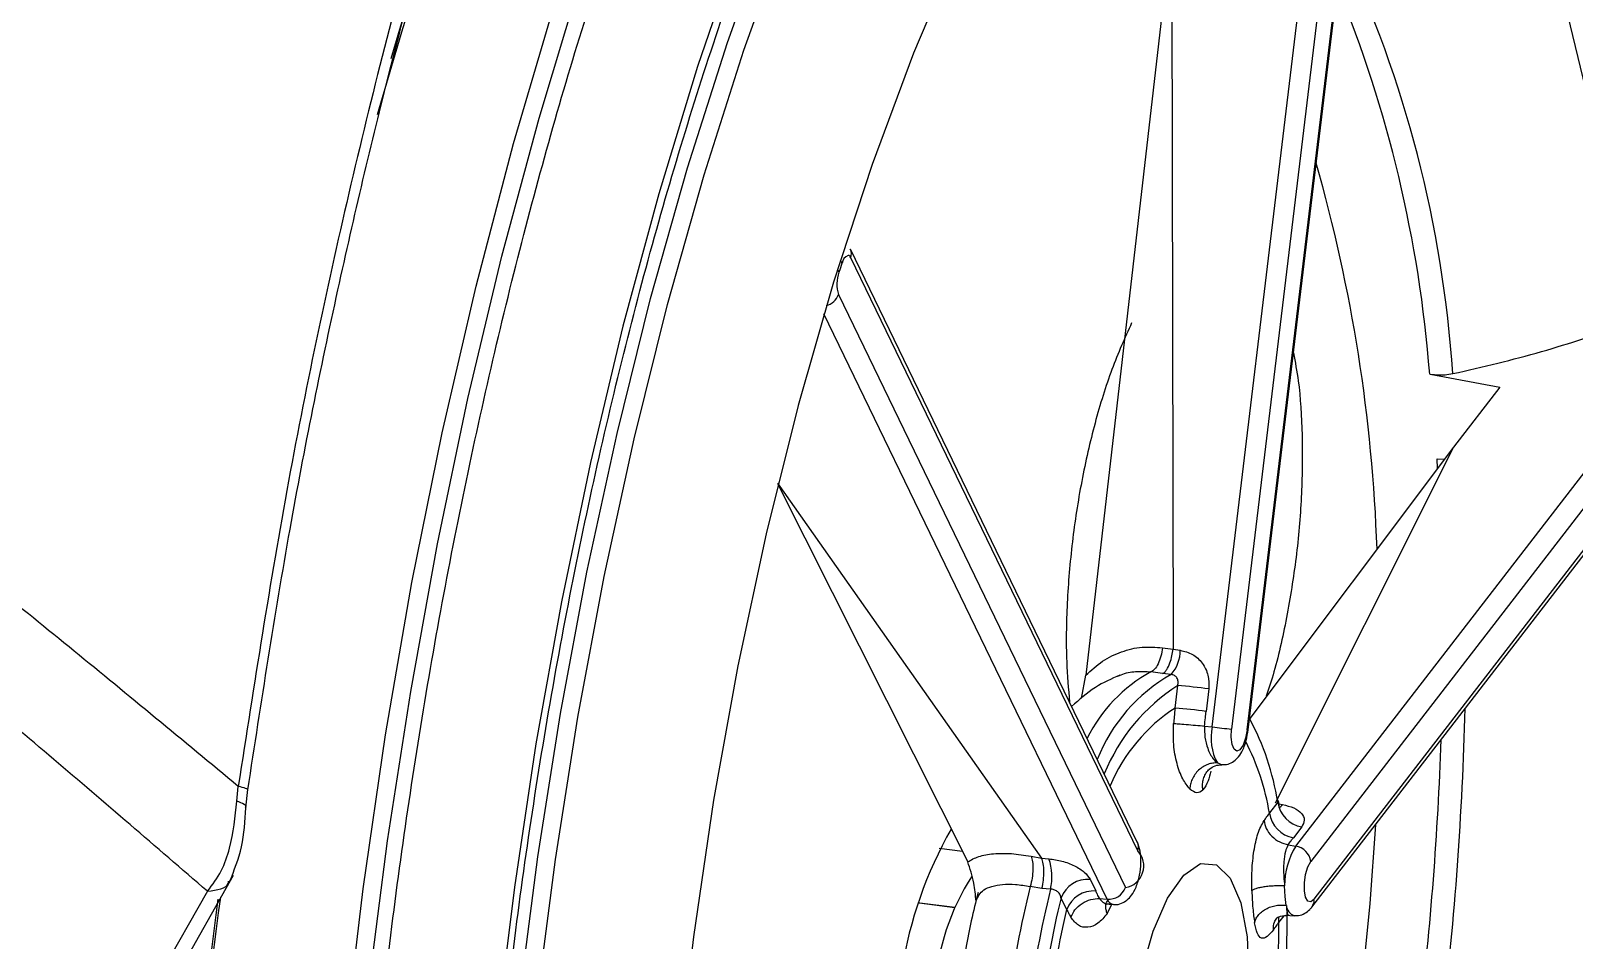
# Model space of a CAD drawing. Extents: x 943 to 1030, y 781 to 934.
# Drawn here: x 954.297 to 956.233, y 848.45 to 849.59 of the extents above; entities that cross this region are included whole.
import ezdxf

# ---------------------------------------------------------------- set-up
doc = ezdxf.new("R2010")
doc.units = 0
doc.header["$MEASUREMENT"] = 0
doc.layers.add('1', color=4, linetype='Continuous')

# ---------------------------------------------------------------- blocks, each defined once
blk = doc.blocks.new('AIRA')
at = {"layer": '1', "color": 3, "linetype": 'Continuous', "lineweight": 25}
for p, q in [((12.6019, 45.5512), (12.7738, 46.984)), ((12.7981, 46.9813), (12.6262, 45.5486)), ((12.6456, 45.5474), (12.8175, 46.9801)), ((12.647, 45.5474), (12.8188, 46.9801)), ((12.551, 46.5521), (12.4432, 45.6161)), ((12.551, 46.5521), (12.5526, 45.6487)), ((12.5078, 45.4068), (12.1477, 46.1508)), ((12.5083, 45.3959), (12.1482, 46.1399)), ((12.1328, 46.0936), (12.493, 45.3497)), ((12.7067, 45.4018), (13.2387, 46.0906)), ((12.4701, 45.3352), (12.1146, 46.0697)), ((13.2574, 46.0713), (12.7255, 45.3825)), ((12.7269, 45.3253), (13.2589, 46.0142)), ((12.7296, 45.335), (13.2615, 46.0239)), ((12.8753, 45.9939), (12.8747, 45.994)), ((12.8753, 45.9939), (12.9629, 45.9776)), ((12.9629, 45.9776), (12.9046, 45.9021)), ((12.9046, 45.9021), (12.6488, 45.5619)), ((12.9046, 45.9021), (12.6809, 45.4555)), ((12.8839, 45.8874), (12.8845, 45.8873)), ((12.8847, 45.8756), (12.8839, 45.8874)), ((12.8929, 45.8866), (12.8845, 45.8873)), ((12.0562, 45.8571), (12.3877, 45.3866)), ((12.0569, 45.8558), (12.295, 45.3819)), ((12.5394, 45.6506), (12.5526, 45.6487)), ((12.5526, 45.6487), (12.5617, 45.6474)), ((12.4377, 45.5868), (12.4432, 45.6161)), ((12.5396, 45.6182), (12.5249, 45.6203)), ((12.5503, 45.617), (12.5396, 45.6182)), ((12.5552, 45.5749), (12.5586, 45.6031)), ((12.5975, 45.5989), (12.5941, 45.5707)), ((12.5922, 45.5524), (12.6019, 45.5512)), ((12.6134, 45.5036), (12.6083, 45.5061)), ((11.378, 45.4581), (11.3797, 45.4766)), ((11.3891, 45.4497), (11.3917, 45.4726)), ((12.6841, 45.4568), (12.6736, 45.4433)), ((12.6856, 45.4546), (12.6899, 45.4538)), ((12.7141, 45.4259), (12.7036, 45.4123)), ((12.2884, 45.395), (12.2593, 45.3987)), ((12.6972, 45.4035), (12.7067, 45.4018)), ((12.3744, 45.3891), (12.3877, 45.3866)), ((12.3877, 45.3866), (12.3969, 45.3858)), ((11.2154, 45.086), (11.3736, 45.3652)), ((12.4485, 45.3601), (12.4556, 45.3454)), ((11.341, 45.3451), (11.1794, 45.061)), ((12.3882, 45.3484), (12.3734, 45.3511)), ((12.3989, 45.3476), (12.3882, 45.3484)), ((12.412, 45.3369), (12.4191, 45.3223)), ((12.4605, 45.336), (12.4701, 45.3352)), ((12.6933, 45.3386), (12.6927, 45.3519)), ((12.6948, 45.3274), (12.6933, 45.3386)), ((12.2342, 45.3304), (12.2322, 45.3303)), ((12.2351, 45.3303), (12.2342, 45.3304)), ((12.2342, 45.3304), (12.2788, 45.3247)), ((12.2788, 45.3247), (12.2351, 45.3303)), ((12.4673, 45.3292), (12.4777, 45.3284)), ((12.4701, 45.317), (12.4757, 45.3286)), ((12.6855, 45.3058), (12.692, 45.3143)), ((12.6939, 45.3152), (12.7046, 45.3144))]:
    blk.add_line(p, q, dxfattribs=at)
at = {"layer": '1', "color": 3, "linetype": 'Continuous', "lineweight": 25, "flags": 128}
for points in [[(12.6143, 47.8125), (12.5793, 47.8151), (12.5102, 47.8097), (12.4399, 47.7906), (12.3687, 47.7577), (12.2971, 47.7113), (12.2254, 47.6516), (12.154, 47.579), (12.0833, 47.4938), (12.0136, 47.3965), (11.9453, 47.2876), (11.8789, 47.1677), (11.8146, 47.0374), (11.7528, 46.8975), (11.6938, 46.7486), (11.638, 46.5916), (11.5856, 46.4272), (11.5541, 46.3192)], [(11.5713, 46.3899), (11.5835, 46.4309), (11.636, 46.5957), (11.6921, 46.7532), (11.7512, 46.9025), (11.8132, 47.0429), (11.8777, 47.1736), (11.9443, 47.2938), (12.0128, 47.4031), (12.0827, 47.5007), (12.1536, 47.5861), (12.2252, 47.6589), (12.2971, 47.7188), (12.369, 47.7653), (12.4404, 47.7983), (12.5109, 47.8175), (12.5802, 47.8229), (12.6479, 47.8144), (12.686, 47.8033)], [(12.0081, 46.5325), (11.9559, 46.3797), (11.9072, 46.2199), (11.8623, 46.0541), (11.8215, 45.8831), (11.7851, 45.7082), (11.7532, 45.5301), (11.7261, 45.3501), (11.7038, 45.1691), (11.6866, 44.9882), (11.6745, 44.8085), (11.6676, 44.631), (11.6659, 44.4568), (11.6695, 44.2868), (11.6783, 44.1221)], [(11.4881, 44.0348), (11.4786, 44.211), (11.4746, 44.3928), (11.4761, 44.5791), (11.483, 44.7688), (11.4954, 44.961), (11.5132, 45.1545), (11.5363, 45.3483), (11.5645, 45.5412), (11.5976, 45.7323), (11.6356, 45.9204), (11.6782, 46.1044), (11.7251, 46.2834), (11.7761, 46.4564), (11.831, 46.6223), (11.8893, 46.7803), (11.9508, 46.9294), (12.0151, 47.0689), (12.0819, 47.198), (12.1508, 47.3158), (12.2213, 47.4219), (12.2932, 47.5155)], [(11.5339, 43.7896), (11.5169, 43.9515), (11.505, 44.1202), (11.4983, 44.2946), (11.4968, 44.4738), (11.5006, 44.6569), (11.5095, 44.8429), (11.5236, 45.0308), (11.5428, 45.2195), (11.567, 45.4082), (11.596, 45.5957), (11.6297, 45.7811), (11.6679, 45.9635), (11.7105, 46.1417), (11.7571, 46.3149), (11.8076, 46.4821)], [(11.7022, 44.1574), (11.6938, 44.3227), (11.6907, 44.4932), (11.6931, 44.668), (11.7008, 44.8461), (11.7138, 45.0262), (11.7321, 45.2072), (11.7555, 45.3882), (11.7839, 45.5679), (11.8171, 45.7453), (11.8549, 45.9193), (11.897, 46.0887), (11.9433, 46.2527), (11.9934, 46.41), (12.0471, 46.5599), (12.1039, 46.7013), (12.1635, 46.8334), (12.2257, 46.9554), (12.2899, 47.0665), (12.3559, 47.166), (12.4231, 47.2535), (12.4912, 47.3282), (12.5554, 47.3862)], [(11.7245, 44.1615), (11.7162, 44.3257), (11.7132, 44.4952), (11.7155, 44.669), (11.7232, 44.8459), (11.7361, 45.0249), (11.7543, 45.2049), (11.7776, 45.3848), (11.8058, 45.5635), (11.8388, 45.7398), (11.8763, 45.9127), (11.9183, 46.0811), (11.9643, 46.244), (12.0141, 46.4004), (12.0674, 46.5494), (12.1238, 46.6899), (12.1831, 46.8212), (12.2449, 46.9425), (12.3088, 47.0529), (12.3743, 47.1519), (12.4411, 47.2388), (12.5028, 47.307)], [(12.5265, 46.9364), (12.4627, 46.8524), (12.4005, 46.7556), (12.3401, 46.6468), (12.2821, 46.5268), (12.2268, 46.3966), (12.1749, 46.257), (12.1265, 46.1093), (12.0821, 45.9544), (12.0421, 45.7936), (12.0066, 45.6281), (11.9761, 45.4592), (11.9507, 45.2881), (11.9307, 45.1161), (11.9161, 44.9446), (11.9071, 44.7749), (11.9037, 44.6082), (11.9061, 44.4459), (11.9141, 44.2891)], [(12.8039, 46.8557), (12.8281, 46.839), (12.8804, 46.7897), (12.929, 46.7249), (12.9733, 46.6453), (13.0129, 46.5515), (13.0475, 46.4446), (13.0766, 46.3255), (13.1001, 46.1955), (13.1177, 46.0557)], [(12.1349, 46.1363), (12.136, 46.135), (12.1372, 46.133)], [(12.1313, 46.1248), (12.1322, 46.1237), (12.1335, 46.1218)], [(12.6456, 45.5474), (12.6437, 45.537), (12.6405, 45.5284), (12.6366, 45.5227), (12.6327, 45.5209), (12.6292, 45.5232), (12.6268, 45.5293), (12.6257, 45.5382), (12.6262, 45.5486)], [(12.6456, 45.5474), (12.6466, 45.5473), (12.647, 45.5474)], [(12.8065, 45.4285), (12.7996, 45.3296), (12.7856, 45.1914)], [(12.5038, 45.1903), (12.5133, 45.2451), (12.5276, 45.2951), (12.5457, 45.3362), (12.5661, 45.3652), (12.5872, 45.3797), (12.6071, 45.3784), (12.6244, 45.3616), (12.6376, 45.3305), (12.6456, 45.2878), (12.6479, 45.2367), (12.6441, 45.1816)], [(12.7296, 45.335), (12.7256, 45.3319), (12.7219, 45.3328), (12.719, 45.3377), (12.7175, 45.3458), (12.7174, 45.3558), (12.719, 45.3663), (12.7218, 45.3757), (12.7255, 45.3825)], [(12.6855, 45.3058), (12.6856, 45.3109), (12.686, 45.3135)]]:
    blk.add_lwpolyline(points, dxfattribs=at)
at = {"layer": '1', "color": 3, "linetype": 'Continuous', "lineweight": 25}
for centre, radius, start, end in [((11.4069, 45.8938), 1.5001, 3.8491, 25.1371), ((11.2694, 45.8687), 1.6102, 4.4639, 22.3236), ((10.796, 45.7051), 2.0138, 1.9722, 15.9515), ((12.1346, 46.1447), 0.0144, 340.3813, 25.1742), ((15.8413, 44.8979), 3.9046, 161.5598, 161.7335), ((12.1491, 46.1317), 0.0119, 110.8856, 173.6286), ((12.1439, 46.1385), 0.00447, 18.2818, 78.6083), ((12.1749, 46.1067), 0.0441, 160.0595, 197.324), ((12.1121, 46.1013), 0.0221, 284.3761, 339.5613), ((12.5166, 45.647), 0.0451, 318.3168, 0.5018), ((12.6173, 45.4512), 0.1927, 118.6659, 153.5637), ((12.6539, 45.4332), 0.211, 119.4077, 158.5031), ((12.6845, 45.4046), 0.2351, 122.3775, 158.0871), ((12.4855, 44.7542), 0.8521, 82.4499, 85.0801), ((12.6749, 45.3919), 0.2187, 123.1688, 156.9692), ((12.4822, 44.726), 0.8521, 82.4499, 85.0801), ((8.8169, 45.674), 4.1034, 353.1066, 358.6066), ((12.6652, 45.5371), 0.0649, 167.4749, 208.6152), ((12.6719, 46.0791), 0.5325, 262.4499, 265.0801), ((12.353, 45.4041), 0.3352, 9.0488, 28.0792), ((12.3708, 45.3927), 0.307, 9.4725, 27.1835), ((8.7719, 45.6778), 4.1197, 353.1296, 358.0185), ((12.7204, 45.462), 0.0367, 188.1377, 260.1414), ((12.6821, 45.4586), 0.00919, 291.9582, 328.311), ((12.7099, 45.4484), 0.0367, 188.139, 260.1413), ((12.7321, 45.163), 0.5266, 150.396, 191.3183), ((12.4883, 45.3769), 0.0276, 279.6455, 43.6474), ((12.4948, 45.4007), 0.0144, 340.3832, 25.0772), ((12.7888, 45.3518), 0.0962, 148.6769, 179.947), ((12.7028, 45.3792), 0.0229, 8.1377, 80.1414), ((12.3324, 45.3633), 0.0683, 346.6652, 19.2088), ((12.5487, 45.2042), 0.2955, 147.1746, 176.3391), ((12.4458, 45.324), 0.0361, 85.6471, 159.0803), ((17.8302, 44.475), 6.5303, 172.40753, 183.66776), ((13.5072, 45.0669), 1.1689, 165.9303, 173.2232), ((13.5329, 45.0636), 1.169, 165.9422, 173.2229), ((13.5198, 45.0652), 1.1406, 166.2159, 173.2156), ((12.4529, 45.3094), 0.0361, 85.6471, 159.0803), ((12.4719, 45.3577), 0.0226, 265.6471, 339.0803), ((17.9565, 44.4689), 6.6591, 172.52469, 183.57469), ((13.4581, 45.0729), 1.0685, 166.504, 173.2086), ((12.4798, 45.3384), 0.0101, 198.2818, 258.6083), ((11.5497, 45.3174), 1.1463, 346.2187, 0.1011), ((12.7094, 45.3283), 0.0146, 183.5642, 250.9676), ((12.716, 45.3335), 0.0136, 322.9645, 6.2839), ((11.6382, 45.308), 1.0473, 353.0896, 359.8831)]:
    blk.add_arc(centre, radius, start, end, dxfattribs=at)
for points, knots in [([(14.0133, 46.8897), (14.0059, 47.002), (13.9911, 47.2264), (13.9503, 47.534), (13.8963, 47.8155), (13.8279, 48.0662), (13.7458, 48.2843), (13.6504, 48.4668), (13.5428, 48.6118), (13.4239, 48.7175), (13.2949, 48.7824), (13.1574, 48.8061), (13.0128, 48.7879), (12.8632, 48.7285), (12.7103, 48.6283), (12.5562, 48.4886), (12.403, 48.3113), (12.2525, 48.0981), (12.1071, 47.852), (11.9685, 47.5755), (11.8387, 47.272), (11.7195, 46.9449), (11.6122, 46.5974), (11.5189, 46.2347), (11.4392, 45.8602), (11.3996, 45.6048), (11.3797, 45.4766)], [0, 0, 0, 0, 0.041924, 0.083782, 0.12552, 0.167085, 0.208766, 0.250524, 0.292056, 0.333735, 0.375517, 0.417015, 0.458658, 0.50049, 0.541964, 0.583587, 0.625438, 0.666905, 0.708564, 0.750361, 0.791845, 0.833496, 0.87526, 0.916854, 0.958279, 1, 1, 1, 1]), ([(11.3917, 45.4724), (11.4085, 45.5818), (11.441, 45.7933), (11.5019, 46.0942), (11.5668, 46.3694), (11.6416, 46.6435), (11.7248, 46.9087), (11.8142, 47.1573), (11.9025, 47.3752), (11.9866, 47.5611), (12.063, 47.7135), (12.1236, 47.8247), (12.1722, 47.9084), (12.2184, 47.9838), (12.269, 48.0615), (12.3284, 48.1462), (12.3959, 48.2344), (12.4663, 48.3167), (12.5355, 48.3881), (12.6004, 48.4471), (12.6693, 48.5004), (12.7387, 48.5442), (12.7816, 48.5619), (12.8049, 48.5715)], [0, 0, 0, 0, 0.06978, 0.134861, 0.195788, 0.252937, 0.322846, 0.384855, 0.439478, 0.495654, 0.541553, 0.576675, 0.602164, 0.626233, 0.656862, 0.689541, 0.728693, 0.774385, 0.812854, 0.852154, 0.893133, 0.941925, 1, 1, 1, 1]), ([(11.6876, 44.1349), (11.6859, 44.1615), (11.6808, 44.2387), (11.676, 44.3706), (11.6746, 44.5313), (11.678, 44.6957), (11.686, 44.8626), (11.6985, 45.0314), (11.7157, 45.201), (11.7372, 45.3706), (11.7631, 45.5392), (11.7932, 45.7059), (11.8273, 45.8699), (11.8652, 46.0302), (11.9068, 46.186), (11.9517, 46.3365), (11.9998, 46.4808), (12.0508, 46.6181), (12.1044, 46.7478), (12.1602, 46.8691), (12.2179, 46.9813), (12.2771, 47.0838), (12.3376, 47.1761), (12.3988, 47.2577), (12.4603, 47.3281), (12.5217, 47.3871), (12.5825, 47.4347), (12.6421, 47.47), (12.692, 47.4918), (12.721, 47.4974), (12.7314, 47.4995)], [0, 0, 0, 0, 0.019476, 0.056481, 0.093506, 0.130547, 0.1676, 0.204662, 0.24173, 0.278802, 0.315874, 0.352943, 0.390008, 0.427065, 0.46411, 0.501142, 0.538156, 0.575147, 0.61211, 0.649038, 0.685925, 0.722762, 0.759541, 0.796254, 0.832899, 0.869487, 0.906055, 0.94266, 0.979453, 1, 1, 1, 1]), ([(12.5007, 46.0581), (12.4922, 46.0393), (12.4752, 46.0016), (12.4541, 45.9333), (12.4372, 45.86), (12.4254, 45.7833), (12.419, 45.7066), (12.4179, 45.6381), (12.4214, 45.599), (12.4228, 45.5823)], [0, 0, 0, 0, 0.1487465, 0.2977142, 0.4459731, 0.5939049, 0.742013, 0.8896341, 1, 1, 1, 1]), ([(12.9036, 45.9945), (12.9414, 46.0031), (13.0161, 46.0203), (13.084, 46.044), (13.1177, 46.0557)], [0, 0, 0, 0, 0.504706, 1, 1, 1, 1]), ([(12.7037, 46.0205), (12.7059, 46.009), (12.7118, 45.978), (12.7153, 45.9179), (12.7147, 45.8446), (12.7085, 45.7684), (12.6965, 45.6927), (12.6834, 45.6318), (12.673, 45.5998), (12.6697, 45.5897)], [0, 0, 0, 0, 0.097248, 0.26311, 0.42773, 0.59277, 0.757458, 0.923788, 1, 1, 1, 1]), ([(12.8753, 45.9939), (12.8788, 45.9935), (12.8849, 45.9927), (12.8946, 45.9929), (12.9004, 45.9939), (12.9036, 45.9945)], [0, 0, 0, 0, 0.374291, 0.655894, 1, 1, 1, 1]), ([(11.3797, 45.4766), (11.3103, 45.534), (11.1702, 45.65), (11.0385, 45.7559), (10.972, 45.8094)], [0, 0, 0, 0, 0.494804, 1, 1, 1, 1]), ([(11.341, 45.3451), (11.2761, 45.401), (11.1443, 45.5145), (11.0201, 45.6184), (10.9572, 45.6711)], [0, 0, 0, 0, 0.492819, 1, 1, 1, 1]), ([(12.4432, 45.6161), (12.45, 45.6223), (12.4635, 45.6347), (12.4879, 45.6463), (12.5135, 45.6526), (12.5308, 45.6512), (12.5394, 45.6506)], [0, 0, 0, 0, 0.253592, 0.502735, 0.753477, 1, 1, 1, 1]), ([(12.5394, 45.6506), (12.5388, 45.647), (12.5376, 45.6397), (12.534, 45.6301), (12.5295, 45.6229), (12.5264, 45.6211), (12.5249, 45.6203)], [0, 0, 0, 0, 0.2422775, 0.5002046, 0.7580216, 1, 1, 1, 1]), ([(12.5396, 45.6182), (12.5405, 45.6187), (12.5422, 45.6197), (12.5454, 45.6239), (12.5487, 45.6307), (12.5514, 45.6399), (12.5522, 45.6459), (12.5526, 45.6487)], [0, 0, 0, 0, 0.162459, 0.314306, 0.584926, 0.813539, 1, 1, 1, 1]), ([(12.5617, 45.6474), (12.567, 45.6461), (12.5776, 45.6435), (12.59, 45.6318), (12.5977, 45.6162), (12.5976, 45.6047), (12.5975, 45.5989)], [0, 0, 0, 0, 0.248136, 0.496961, 0.746591, 1, 1, 1, 1]), ([(12.486, 45.6163), (12.4754, 45.6116), (12.4528, 45.6015), (12.4349, 45.5855), (12.4254, 45.577)], [0, 0, 0, 0, 0.467253, 1, 1, 1, 1]), ([(12.4832, 45.6148), (12.4846, 45.6155), (12.4917, 45.6189), (12.5059, 45.6215), (12.5185, 45.6207), (12.5249, 45.6203)], [0, 0, 0, 0, 0.105722, 0.547344, 1, 1, 1, 1]), ([(12.5586, 45.6031), (12.5589, 45.6049), (12.5594, 45.6074), (12.5586, 45.6107), (12.5576, 45.6127), (12.5562, 45.6144), (12.5544, 45.6157), (12.5525, 45.6166), (12.551, 45.6169), (12.5503, 45.617)], [0, 0, 0, 0, 0.285868, 0.41743, 0.542191, 0.661327, 0.776245, 0.888554, 1, 1, 1, 1]), ([(12.5552, 45.5749), (12.5548, 45.5713), (12.5541, 45.5649), (12.5536, 45.5584), (12.5533, 45.5555)], [0, 0, 0, 0, 0.560034, 1, 1, 1, 1]), ([(12.5922, 45.5524), (12.5925, 45.5559), (12.5931, 45.5619), (12.5938, 45.568), (12.5941, 45.5707)], [0, 0, 0, 0, 0.559995, 1, 1, 1, 1]), ([(12.5737, 45.4735), (12.5706, 45.4773), (12.5643, 45.4849), (12.5572, 45.505), (12.5526, 45.5289), (12.5531, 45.5466), (12.5533, 45.5555)], [0, 0, 0, 0, 0.2426, 0.490114, 0.742598, 1, 1, 1, 1]), ([(12.5533, 45.5555), (12.5551, 45.5554), (12.5588, 45.5552), (12.5688, 45.5544), (12.5807, 45.5534), (12.5885, 45.5528), (12.5922, 45.5524)], [0, 0, 0, 0, 0.24087, 0.5000001, 0.7591302, 1, 1, 1, 1]), ([(12.5922, 45.5524), (12.5922, 45.5477), (12.5922, 45.5377), (12.5961, 45.5229), (12.6019, 45.5117), (12.6065, 45.5076), (12.6083, 45.5061)], [0, 0, 0, 0, 0.234984, 0.49094, 0.806437, 1, 1, 1, 1]), ([(12.6136, 45.5041), (12.6157, 45.504), (12.6205, 45.5036), (12.6275, 45.5069), (12.634, 45.5123), (12.64, 45.5211), (12.6446, 45.533), (12.6462, 45.543), (12.647, 45.5474)], [0, 0, 0, 0, 0.0995198, 0.2351491, 0.3715013, 0.5417387, 0.8007931, 1, 1, 1, 1]), ([(12.6083, 45.5061), (12.6064, 45.5061), (12.6024, 45.506), (12.5963, 45.5044), (12.5902, 45.5014), (12.5846, 45.497), (12.5799, 45.4917), (12.5765, 45.4856), (12.5743, 45.4795), (12.5739, 45.4754), (12.5737, 45.4735)], [0, 0, 0, 0, 0.1149, 0.238039, 0.367356, 0.499999, 0.632642, 0.761959, 0.885099, 1, 1, 1, 1]), ([(12.5902, 45.4725), (12.5899, 45.4744), (12.5894, 45.4786), (12.5902, 45.4848), (12.5924, 45.4908), (12.5952, 45.4955), (12.5977, 45.4976), (12.5984, 45.4983)], [0, 0, 0, 0, 0.203768, 0.422148, 0.651482, 0.886715, 1, 1, 1, 1]), ([(12.6002, 45.4958), (12.5991, 45.4914), (12.5964, 45.4807), (12.5925, 45.4755), (12.5902, 45.4725)], [0, 0, 0, 0, 0.410005, 1, 1, 1, 1]), ([(12.5981, 45.4982), (12.6005, 45.5), (12.6051, 45.5033), (12.6109, 45.5035), (12.6137, 45.5036)], [0, 0, 0, 0, 0.518618, 1, 1, 1, 1]), ([(11.3907, 45.4725), (11.391, 45.4726), (11.3941, 45.473), (11.3865, 45.4749), (11.3797, 45.4766)], [0, 0, 0, 0, 0.09904, 1, 1, 1, 1]), ([(12.5737, 45.4735), (12.5767, 45.4713), (12.5827, 45.467), (12.5877, 45.4707), (12.5902, 45.4725)], [0, 0, 0, 0, 0.500601, 1, 1, 1, 1]), ([(11.341, 45.3451), (11.3472, 45.3533), (11.3597, 45.3699), (11.3725, 45.4087), (11.3758, 45.4383), (11.378, 45.4581)], [0, 0, 0, 0, 0.249749, 0.499487, 1, 1, 1, 1]), ([(11.3884, 45.4498), (11.3886, 45.45), (11.3918, 45.4524), (11.3847, 45.4554), (11.378, 45.4581)], [0, 0, 0, 0, 0.063551, 1, 1, 1, 1]), ([(12.6841, 45.4568), (12.6846, 45.457), (12.6854, 45.4573), (12.6851, 45.4581), (12.6846, 45.4587), (12.684, 45.459), (12.6838, 45.4592)], [0, 0, 0, 0, 0.475055, 0.693684, 0.90101, 1, 1, 1, 1]), ([(12.6857, 45.4508), (12.6858, 45.4511), (12.6863, 45.4521), (12.6855, 45.4557), (12.6849, 45.4584)], [0, 0, 0, 0, 0.264025, 1, 1, 1, 1]), ([(12.6899, 45.4538), (12.6949, 45.4526), (12.705, 45.4501), (12.7147, 45.443), (12.7186, 45.4344), (12.7156, 45.4287), (12.7141, 45.4259)], [0, 0, 0, 0, 0.2481356, 0.4969606, 0.746591, 1, 1, 1, 1]), ([(11.3688, 45.3567), (11.3745, 45.3713), (11.3863, 45.4014), (11.3881, 45.4333), (11.389, 45.4498)], [0, 0, 0, 0, 0.484111, 1, 1, 1, 1]), ([(12.6515, 45.3457), (12.6514, 45.3542), (12.6513, 45.3713), (12.6539, 45.396), (12.6586, 45.4184), (12.664, 45.4285), (12.6668, 45.4337)], [0, 0, 0, 0, 0.242602, 0.490116, 0.7426, 1, 1, 1, 1]), ([(12.6736, 45.4433), (12.6723, 45.4415), (12.6699, 45.4383), (12.6677, 45.4351), (12.6668, 45.4337)], [0, 0, 0, 0, 0.560033, 1, 1, 1, 1]), ([(12.6668, 45.4337), (12.6675, 45.4303), (12.6689, 45.4233), (12.6762, 45.4137), (12.6861, 45.4063), (12.6936, 45.4044), (12.6972, 45.4035)], [0, 0, 0, 0, 0.24087, 0.5, 0.75913, 1, 1, 1, 1]), ([(11.1794, 45.061), (11.1074, 45.1249), (10.9643, 45.2519), (10.8324, 45.3658), (10.7668, 45.4224)], [0, 0, 0, 0, 0.503371, 1, 1, 1, 1]), ([(12.478, 45.3287), (12.4785, 45.3286), (12.4819, 45.3278), (12.4881, 45.3297), (12.4953, 45.3339), (12.5015, 45.3407), (12.5068, 45.3507), (12.5109, 45.3647), (12.5127, 45.3808), (12.5121, 45.3952), (12.5091, 45.4032), (12.5078, 45.4068)], [0, 0, 0, 0, 0.01525, 0.106969, 0.190597, 0.283201, 0.412356, 0.568087, 0.712398, 0.868378, 1, 1, 1, 1]), ([(12.6972, 45.4035), (12.6959, 45.4008), (12.6931, 45.3952), (12.6912, 45.3813), (12.6912, 45.366), (12.6923, 45.3558), (12.6927, 45.3519)], [0, 0, 0, 0, 0.234984, 0.49094, 0.806437, 1, 1, 1, 1]), ([(12.6972, 45.4035), (12.6983, 45.4052), (12.7004, 45.4081), (12.7026, 45.411), (12.7036, 45.4123)], [0, 0, 0, 0, 0.559995, 1, 1, 1, 1]), ([(12.295, 45.3819), (12.2993, 45.3844), (12.3077, 45.3893), (12.3269, 45.3926), (12.3491, 45.393), (12.366, 45.3904), (12.3744, 45.3891)], [0, 0, 0, 0, 0.255558, 0.50548, 0.755576, 1, 1, 1, 1]), ([(12.3055, 45.3328), (12.3048, 45.3405), (12.3028, 45.3598), (12.2979, 45.3736), (12.295, 45.3819)], [0, 0, 0, 0, 0.399504, 1, 1, 1, 1]), ([(12.3744, 45.3891), (12.3751, 45.3869), (12.3766, 45.3824), (12.3769, 45.3725), (12.3761, 45.3617), (12.3743, 45.3546), (12.3734, 45.3511)], [0, 0, 0, 0, 0.249316, 0.5, 0.750684, 1, 1, 1, 1]), ([(12.3969, 45.3858), (12.4024, 45.385), (12.4134, 45.3836), (12.4294, 45.3773), (12.4424, 45.3691), (12.4465, 45.3631), (12.4485, 45.3601)], [0, 0, 0, 0, 0.248136, 0.496961, 0.746591, 1, 1, 1, 1]), ([(11.341, 45.3451), (11.353, 45.3468), (11.3669, 45.3489), (11.3675, 45.3567), (11.3675, 45.3578)], [0, 0, 0, 0, 0.863671, 1, 1, 1, 1]), ([(12.3079, 45.3435), (12.305, 45.3318), (12.2967, 45.2978), (12.2863, 45.2389), (12.2787, 45.1693), (12.2765, 45.1176), (12.2768, 45.09), (12.2768, 45.0839)], [0, 0, 0, 0, 0.1408175, 0.4080175, 0.6743318, 0.9279371, 1, 1, 1, 1]), ([(12.3056, 45.3332), (12.3079, 45.3382), (12.3115, 45.3459), (12.3251, 45.3516), (12.3384, 45.354), (12.3547, 45.3542), (12.3671, 45.3521), (12.3734, 45.3511)], [0, 0, 0, 0, 0.309193, 0.476027, 0.646552, 0.821094, 1, 1, 1, 1]), ([(12.412, 45.3369), (12.4117, 45.3385), (12.4111, 45.3408), (12.4091, 45.3434), (12.4073, 45.345), (12.4053, 45.3462), (12.4032, 45.3471), (12.401, 45.3476), (12.3996, 45.3476), (12.3989, 45.3476)], [0, 0, 0, 0, 0.285868, 0.41743, 0.542191, 0.661327, 0.776245, 0.888554, 1, 1, 1, 1]), ([(12.4244, 45.3124), (12.4259, 45.3156), (12.4289, 45.3223), (12.4381, 45.3303), (12.4493, 45.3355), (12.4569, 45.3358), (12.4605, 45.336)], [0, 0, 0, 0, 0.24087, 0.5, 0.75913, 1, 1, 1, 1]), ([(12.4605, 45.336), (12.4596, 45.3377), (12.4579, 45.3409), (12.4563, 45.3441), (12.4556, 45.3454)], [0, 0, 0, 0, 0.559995, 1, 1, 1, 1]), ([(12.4605, 45.336), (12.4622, 45.3338), (12.4655, 45.3295), (12.4705, 45.3292), (12.4729, 45.3291)], [0, 0, 0, 0, 0.51013, 1, 1, 1, 1]), ([(12.6927, 45.3519), (12.6907, 45.352), (12.6866, 45.352), (12.6799, 45.3518), (12.6731, 45.3513), (12.6665, 45.3505), (12.6608, 45.3495), (12.6563, 45.3483), (12.6531, 45.347), (12.652, 45.3461), (12.6515, 45.3457)], [0, 0, 0, 0, 0.114901, 0.238041, 0.367358, 0.500002, 0.632645, 0.761962, 0.885101, 1, 1, 1, 1]), ([(12.6515, 45.3457), (12.6518, 45.338), (12.6525, 45.3227), (12.6542, 45.3113), (12.655, 45.3056)], [0, 0, 0, 0, 0.500601, 1, 1, 1, 1]), ([(12.4191, 45.3223), (12.4201, 45.3205), (12.4217, 45.3172), (12.4236, 45.3139), (12.4244, 45.3124)], [0, 0, 0, 0, 0.560033, 1, 1, 1, 1]), ([(12.4701, 45.317), (12.4663, 45.3125), (12.4585, 45.3033), (12.4456, 45.2989), (12.4333, 45.3009), (12.4274, 45.3086), (12.4244, 45.3124)], [0, 0, 0, 0, 0.242602, 0.490116, 0.7426, 1, 1, 1, 1]), ([(12.4701, 45.317), (12.4696, 45.3186), (12.4684, 45.3219), (12.4681, 45.3266), (12.4688, 45.3306), (12.4701, 45.3326), (12.4707, 45.3334)], [0, 0, 0, 0, 0.2571377, 0.5327142, 0.8221166, 1, 1, 1, 1]), ([(12.655, 45.3056), (12.6554, 45.3071), (12.6562, 45.3103), (12.6592, 45.3148), (12.6634, 45.3192), (12.6689, 45.3229), (12.6753, 45.3257), (12.682, 45.3273), (12.6886, 45.328), (12.6928, 45.3275), (12.6948, 45.3274)], [0, 0, 0, 0, 0.1149, 0.238038, 0.367355, 0.499998, 0.632641, 0.761959, 0.885099, 1, 1, 1, 1]), ([(12.6948, 45.3274), (12.6949, 45.325), (12.6954, 45.319), (12.6963, 45.3148), (12.6977, 45.3153), (12.6979, 45.3153)], [0, 0, 0, 0, 0.350531, 0.915605, 1, 1, 1, 1]), ([(12.7052, 45.3148), (12.7069, 45.3147), (12.7113, 45.3143), (12.7181, 45.3172), (12.7235, 45.3212), (12.726, 45.3242), (12.7269, 45.3253)], [0, 0, 0, 0, 0.186722, 0.5074858, 0.8226721, 1, 1, 1, 1]), ([(12.6786, 45.2967), (12.6759, 45.2934), (12.6701, 45.2865), (12.6632, 45.2851), (12.6581, 45.291), (12.656, 45.3009), (12.655, 45.3056)], [0, 0, 0, 0, 0.2428766, 0.5046243, 0.7662114, 1, 1, 1, 1]), ([(12.6786, 45.2967), (12.6786, 45.3001), (12.6786, 45.3056), (12.6818, 45.3097), (12.683, 45.3113)], [0, 0, 0, 0, 0.6078017, 1, 1, 1, 1]), ([(12.6786, 45.2967), (12.6799, 45.2984), (12.6821, 45.3015), (12.6844, 45.3045), (12.6855, 45.3058)], [0, 0, 0, 0, 0.559958, 1, 1, 1, 1]), ([(12.6825, 45.3115), (12.6828, 45.3117), (12.6834, 45.3122), (12.6884, 45.3144), (12.6944, 45.3148), (12.6983, 45.315)], [0, 0, 0, 0, 0.272289, 0.526458, 1, 1, 1, 1])]:
    blk.add_open_spline(points, degree=3, knots=knots, dxfattribs=at)
for points in [[(11.5301, 44.041), (11.5246, 44.143), (11.5137, 44.3469), (11.5184, 44.6728), (11.5385, 45.0061), (11.5752, 45.3431), (11.6275, 45.6775), (11.6946, 46.0037), (11.7752, 46.3161), (11.8681, 46.6093), (11.9716, 46.8785), (12.0841, 47.1182), (12.2032, 47.3278), (12.2864, 47.4363), (12.328, 47.4905)], [(12.3882, 45.3484), (12.3889, 45.352), (12.3903, 45.3591), (12.3907, 45.3701), (12.39, 45.38), (12.3885, 45.3844), (12.3877, 45.3866)]]:
    blk.add_open_spline(points, degree=3, dxfattribs=at)

msp = doc.modelspace()

# ---------------------------------------------------------------- block references
at = {"layer": '1'}
msp.add_blockref('AIRA', (943.1775, 803.1658), dxfattribs=at)

doc.saveas('drawing.dxf')
